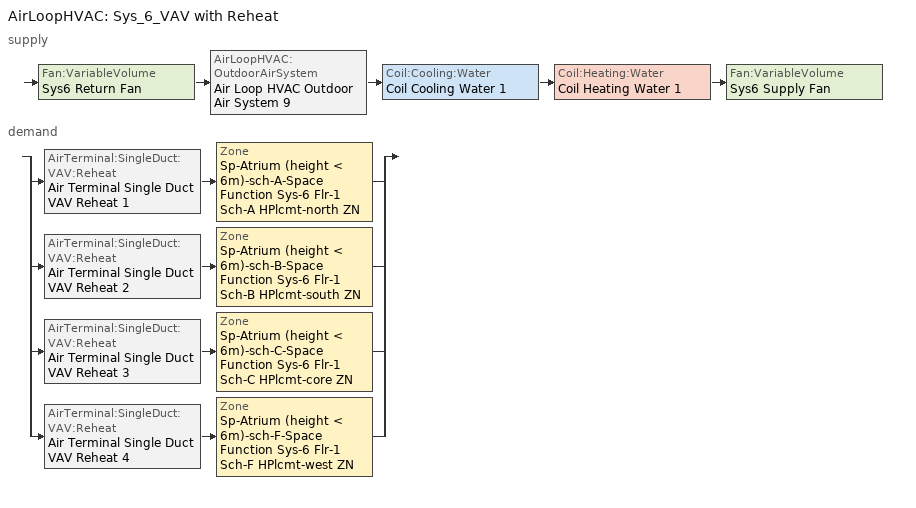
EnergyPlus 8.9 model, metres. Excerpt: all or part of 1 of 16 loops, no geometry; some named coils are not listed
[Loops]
AirLoopHVAC 'Sys_6_VAV with Reheat'
 supply: Fan:VariableVolume 'Sys6 Return Fan' > AirLoopHVAC:OutdoorAirSystem 'Air Loop HVAC Outdoor Air System 9' > Coil:Cooling:Water 'Coil Cooling Water 1' > Coil:Heating:Water 'Coil Heating Water 1' > Fan:VariableVolume 'Sys6 Supply Fan'
 demand: split
  | AirTerminal:SingleDuct:VAV:Reheat 'Air Terminal Single Duct VAV Reheat 1' > Zone 'Sp-Atrium (height < 6m)-sch-A-Space Function Sys-6 Flr-1 Sch-A HPlcmt-north ZN'
  | AirTerminal:SingleDuct:VAV:Reheat 'Air Terminal Single Duct VAV Reheat 2' > Zone 'Sp-Atrium (height < 6m)-sch-B-Space Function Sys-6 Flr-1 Sch-B HPlcmt-south ZN'
  | AirTerminal:SingleDuct:VAV:Reheat 'Air Terminal Single Duct VAV Reheat 3' > Zone 'Sp-Atrium (height < 6m)-sch-C-Space Function Sys-6 Flr-1 Sch-C HPlcmt-core ZN'
  | AirTerminal:SingleDuct:VAV:Reheat 'Air Terminal Single Duct VAV Reheat 4' > Zone 'Sp-Atrium (height < 6m)-sch-F-Space Function Sys-6 Flr-1 Sch-F HPlcmt-west ZN'
[ZoneControl:Thermostat] Control Object Type 1=ThermostatSetpoint:DualSetpoint
Name | Zone or ZoneList | Control Type Schedule | Control Name 1
Sp-Atrium (height < 6m)-sch-A-Space Function Sys-6 Flr-1 Sch-A HPlcmt-north ZN Thermostat | Sp-Atrium (height < 6m)-sch-A-Space Function Sys-6 Flr-1 Sch-A HPlcmt-north ZN | Sp-Atrium (height < 6m)-sch-A-Space Function Sys-6 Flr-1 Sch-A HPlcmt-north ZN Thermostat Schedule | Space Function Atrium (height < 6m)-sch-A Thermostat 2
Sp-Atrium (height < 6m)-sch-B-Space Function Sys-6 Flr-1 Sch-B HPlcmt-south ZN Thermostat | Sp-Atrium (height < 6m)-sch-B-Space Function Sys-6 Flr-1 Sch-B HPlcmt-south ZN | Sp-Atrium (height < 6m)-sch-B-Space Function Sys-6 Flr-1 Sch-B HPlcmt-south ZN Thermostat Schedule | Space Function Atrium (height < 6m)-sch-B Thermostat 2
Sp-Atrium (height < 6m)-sch-C-Space Function Sys-6 Flr-1 Sch-C HPlcmt-core ZN Thermostat | Sp-Atrium (height < 6m)-sch-C-Space Function Sys-6 Flr-1 Sch-C HPlcmt-core ZN | Sp-Atrium (height < 6m)-sch-C-Space Function Sys-6 Flr-1 Sch-C HPlcmt-core ZN Thermostat Schedule | Space Function Atrium (height < 6m)-sch-C Thermostat 2
Sp-Atrium (height < 6m)-sch-F-Space Function Sys-6 Flr-1 Sch-F HPlcmt-west ZN Thermostat | Sp-Atrium (height < 6m)-sch-F-Space Function Sys-6 Flr-1 Sch-F HPlcmt-west ZN | Sp-Atrium (height < 6m)-sch-F-Space Function Sys-6 Flr-1 Sch-F HPlcmt-west ZN Thermostat Schedule | Space Function Atrium (height < 6m)-sch-F Thermostat 2
[ThermostatSetpoint:DualSetpoint]
Name | Heating Setpoint Temperature Schedule | Cooling Setpoint Temperature Schedule
Space Function Atrium (height < 6m)-sch-A Thermostat 2 | NECB-A-Thermostat Setpoint-Heating | NECB-A-Thermostat Setpoint-Cooling
Space Function Atrium (height < 6m)-sch-B Thermostat 2 | NECB-B-Thermostat Setpoint-Heating | NECB-B-Thermostat Setpoint-Cooling
Space Function Atrium (height < 6m)-sch-C Thermostat 2 | NECB-C-Thermostat Setpoint-Heating | NECB-C-Thermostat Setpoint-Cooling
Space Function Atrium (height < 6m)-sch-F Thermostat 2 | NECB-F-Thermostat Setpoint-Heating | NECB-F-Thermostat Setpoint-Cooling
[AirTerminal:SingleDuct:VAV:Reheat] Availability Schedule=Always On Discrete; Maximum Air Flow Rate {m3/s}=Autosize; Zone Minimum Air Flow Input Method=Constant; Constant Minimum Air Flow Fraction=0.3; Maximum Hot Water or Steam Flow Rate {m3/s}=Autosize; Minimum Hot Water or Steam Flow Rate {m3/s}=0; Convergence Tolerance=0.001; Damper Heating Action=Normal; Maximum Flow per Zone Floor Area During Reheat {m3/s-m2}=Autocalculate; Maximum Flow Fraction During Reheat=Autocalculate; Maximum Reheat Air Temperature {C}=43
Name | Fixed Minimum Air Flow Rate {m3/s} | Reheat Coil
Air Terminal Single Duct VAV Reheat 1 | 3.75 | Coil Heating Water 2
Air Terminal Single Duct VAV Reheat 2 | 3.75 | Coil Heating Water 3
Air Terminal Single Duct VAV Reheat 3 | 5 | Coil Heating Water 4
Air Terminal Single Duct VAV Reheat 4 | 3.75 | Coil Heating Water 5
[Coil:Heating:Water]
Coil Heating Water 1: Availability Schedule=Always On Discrete; U-Factor Times Area Value {W/K}=Autosize; Maximum Water Flow Rate {m3/s}=Autosize; Performance Input Method=UFactorTimesAreaAndDesignWaterFlowRate; Rated Capacity {W}=Autosize; Rated Inlet Water Temperature {C}=82.2; Rated Inlet Air Temperature {C}=16.6; Rated Outlet Water Temperature {C}=71.1; Rated Outlet Air Temperature {C}=32.2; Rated Ratio for Air and Water Convection=0.5
[Zone equipment]
Sp-Atrium (height < 6m)-sch-A-Space Function Sys-6 Flr-1 Sch-A HPlcmt-north ZN: Air Terminal Single Duct VAV Reheat 1, Zone HVAC Baseboard Convective Water 9
Sp-Atrium (height < 6m)-sch-B-Space Function Sys-6 Flr-1 Sch-B HPlcmt-south ZN: Air Terminal Single Duct VAV Reheat 2, Zone HVAC Baseboard Convective Water 10
Sp-Atrium (height < 6m)-sch-C-Space Function Sys-6 Flr-1 Sch-C HPlcmt-core ZN: Air Terminal Single Duct VAV Reheat 3, Zone HVAC Baseboard Convective Water 11
Sp-Atrium (height < 6m)-sch-F-Space Function Sys-6 Flr-1 Sch-F HPlcmt-west ZN: Air Terminal Single Duct VAV Reheat 4, Zone HVAC Baseboard Convective Water 12
[Sizing:Zone] Zone Cooling Design Supply Air Temperature Input Method=SupplyAirTemperature; Zone Cooling Design Supply Air Temperature {C}=13; Zone Cooling Design Supply Air Temperature Difference {deltaC}=11.11; Zone Heating Design Supply Air Temperature Input Method=SupplyAirTemperature; Zone Heating Design Supply Air Temperature {C}=43; Zone Heating Design Supply Air Temperature Difference {deltaC}=11.11; Zone Cooling Design Supply Air Humidity Ratio {kgWater/kgDryAir}=0.0085; Zone Heating Design Supply Air Humidity Ratio {kgWater/kgDryAir}=0.008; Zone Heating Sizing Factor=1.3; Zone Cooling Sizing Factor=1.1; Cooling Design Air Flow Method=DesignDay; Cooling Design Air Flow Rate {m3/s}=0; Cooling Minimum Air Flow per Zone Floor Area {m3/s-m2}=0.000762; Cooling Minimum Air Flow {m3/s}=0; Cooling Minimum Air Flow Fraction=0; Heating Design Air Flow Method=DesignDay; Heating Design Air Flow Rate {m3/s}=0; Heating Maximum Air Flow per Zone Floor Area {m3/s-m2}=0.002032; Heating Maximum Air Flow {m3/s}=0.141576; Heating Maximum Air Flow Fraction=0.3; Account for Dedicated Outdoor Air System=No
Name | Design Specification Outdoor Air Object | Design Specification Zone Air Distribution Object
Sp-Atrium (height < 6m)-sch-A-Space Function Sys-6 Flr-1 Sch-A HPlcmt-north ZN | Space Function Atrium (height < 6m)-sch-A Ventilation | Sp-Atrium (height < 6m)-sch-A-Space Function Sys-6 Flr-1 Sch-A HPlcmt-north ZN Design Spec Zone Air Dist
Sp-Atrium (height < 6m)-sch-B-Space Function Sys-6 Flr-1 Sch-B HPlcmt-south ZN | Space Function Atrium (height < 6m)-sch-B Ventilation | Sp-Atrium (height < 6m)-sch-B-Space Function Sys-6 Flr-1 Sch-B HPlcmt-south ZN Design Spec Zone Air Dist
Sp-Atrium (height < 6m)-sch-C-Space Function Sys-6 Flr-1 Sch-C HPlcmt-core ZN | Space Function Atrium (height < 6m)-sch-C Ventilation | Sp-Atrium (height < 6m)-sch-C-Space Function Sys-6 Flr-1 Sch-C HPlcmt-core ZN Design Spec Zone Air Dist
Sp-Atrium (height < 6m)-sch-F-Space Function Sys-6 Flr-1 Sch-F HPlcmt-west ZN | Space Function Atrium (height < 6m)-sch-F Ventilation | Sp-Atrium (height < 6m)-sch-F-Space Function Sys-6 Flr-1 Sch-F HPlcmt-west ZN Design Spec Zone Air Dist
[DesignSpecification:ZoneAirDistribution] Zone Air Distribution Effectiveness in Cooling Mode=1; Zone Air Distribution Effectiveness in Heating Mode=1
Sp-Atrium (height < 6m)-sch-A-Space Function Sys-6 Flr-1 Sch-A HPlcmt-north ZN Design Spec Zone Air Dist; Sp-Atrium (height < 6m)-sch-B-Space Function Sys-6 Flr-1 Sch-B HPlcmt-south ZN Design Spec Zone Air Dist; Sp-Atrium (height < 6m)-sch-C-Space Function Sys-6 Flr-1 Sch-C HPlcmt-core ZN Design Spec Zone Air Dist; Sp-Atrium (height < 6m)-sch-F-Space Function Sys-6 Flr-1 Sch-F HPlcmt-west ZN Design Spec Zone Air Dist
[Controller:MechanicalVentilation]
Controller Mechanical Ventilation 9: Availability Schedule=Always On Discrete; Demand Controlled Ventilation=No; System Outdoor Air Method=ZoneSum; Zone Name 1=Sp-Atrium (height < 6m)-sch-A-Space Function Sys-6 Flr-1 Sch-A HPlcmt-north ZN; Design Specification Outdoor Air Object Name 1=Space Function Atrium (height < 6m)-sch-A Ventilation; Design Specification Zone Air Distribution Object Name 1=Sp-Atrium (height < 6m)-sch-A-Space Function Sys-6 Flr-1 Sch-A HPlcmt-north ZN Design Spec Zone Air Dist; Zone Name 2=Sp-Atrium (height < 6m)-sch-B-Space Function Sys-6 Flr-1 Sch-B HPlcmt-south ZN; Design Specification Outdoor Air Object Name 2=Space Function Atrium (height < 6m)-sch-B Ventilation; Design Specification Zone Air Distribution Object Name 2=Sp-Atrium (height < 6m)-sch-B-Space Function Sys-6 Flr-1 Sch-B HPlcmt-south ZN Design Spec Zone Air Dist; Zone Name 3=Sp-Atrium (height < 6m)-sch-C-Space Function Sys-6 Flr-1 Sch-C HPlcmt-core ZN; Design Specification Outdoor Air Object Name 3=Space Function Atrium (height < 6m)-sch-C Ventilation; Design Specification Zone Air Distribution Object Name 3=Sp-Atrium (height < 6m)-sch-C-Space Function Sys-6 Flr-1 Sch-C HPlcmt-core ZN Design Spec Zone Air Dist; Zone Name 4=Sp-Atrium (height < 6m)-sch-F-Space Function Sys-6 Flr-1 Sch-F HPlcmt-west ZN; Design Specification Outdoor Air Object Name 4=Space Function Atrium (height < 6m)-sch-F Ventilation; Design Specification Zone Air Distribution Object Name 4=Sp-Atrium (height < 6m)-sch-F-Space Function Sys-6 Flr-1 Sch-F HPlcmt-west ZN Design Spec Zone Air Dist
[DesignSpecification:OutdoorAir] Outdoor Air Method=Sum; Outdoor Air Flow per Person {m3/s-person}=0; Outdoor Air Flow per Zone Floor Area {m3/s-m2}=0.0003048; Outdoor Air Flow per Zone {m3/s}=0; Outdoor Air Flow Air Changes per Hour {1/hr}=0
Space Function Atrium (height < 6m)-sch-A Ventilation; Space Function Atrium (height < 6m)-sch-B Ventilation; Space Function Atrium (height < 6m)-sch-C Ventilation; Space Function Atrium (height < 6m)-sch-F Ventilation
[AirLoopHVAC]
Sys_6_VAV with Reheat: Design Supply Air Flow Rate {m3/s}=AutoSize
[Sizing:System]
Sys_6_VAV with Reheat: Type of Load to Size On=Sensible; Design Outdoor Air Flow Rate {m3/s}=Autosize; Central Heating Maximum System Air Flow Ratio=0.3; Preheat Design Temperature {C}=7; Preheat Design Humidity Ratio {kgWater/kgDryAir}=0.008; Precool Design Temperature {C}=12.8; Precool Design Humidity Ratio {kgWater/kgDryAir}=0.008; Central Cooling Design Supply Air Temperature {C}=13; Central Heating Design Supply Air Temperature {C}=13.1; Type of Zone Sum to Use=NonCoincident; 100% Outdoor Air in Cooling=No; 100% Outdoor Air in Heating=No; Central Cooling Design Supply Air Humidity Ratio {kgWater/kgDryAir}=0.0085; Central Heating Design Supply Air Humidity Ratio {kgWater/kgDryAir}=0.008; Cooling Supply Air Flow Rate Method=DesignDay; Cooling Supply Air Flow Rate {m3/s}=0; Cooling Supply Air Flow Rate Per Floor Area {m3/s-m2}=0.00996765; Cooling Fraction of Autosized Cooling Supply Air Flow Rate=1; Cooling Supply Air Flow Rate Per Unit Cooling Capacity {m3/s-W}=3.94755e-05; Heating Supply Air Flow Rate Method=DesignDay; Heating Supply Air Flow Rate {m3/s}=0; Heating Supply Air Flow Rate Per Floor Area {m3/s-m2}=0.00996765; Heating Fraction of Autosized Heating Supply Air Flow Rate=1; Heating Fraction of Autosized Cooling Supply Air Flow Rate=1; Heating Supply Air Flow Rate Per Unit Heating Capacity {m3/s-W}=3.15882e-05; System Outdoor Air Method=ZoneSum; Zone Maximum Outdoor Air Fraction=1; Cooling Design Capacity Method=CoolingDesignCapacity; Cooling Design Capacity {W}=Autosize; Cooling Design Capacity Per Floor Area {W/m2}=234.7; Fraction of Autosized Cooling Design Capacity=1; Heating Design Capacity Method=HeatingDesignCapacity; Heating Design Capacity {W}=Autosize; Heating Design Capacity Per Floor Area {W/m2}=157; Fraction of Autosized Heating Design Capacity=1; Central Cooling Capacity Control Method=OnOff
[Controller:OutdoorAir]
Controller Outdoor Air 9: Minimum Outdoor Air Flow Rate {m3/s}=Autosize; Maximum Outdoor Air Flow Rate {m3/s}=Autosize; Economizer Control Type=NoEconomizer; Economizer Control Action Type=ModulateFlow; Economizer Maximum Limit Dry-Bulb Temperature {C}=28; Economizer Maximum Limit Enthalpy {J/kg}=64000; Economizer Minimum Limit Dry-Bulb Temperature {C}=-100; Lockout Type=NoLockout; Minimum Limit Type=FixedMinimum; Mechanical Ventilation Controller=Controller Mechanical Ventilation 9; High Humidity Control=No; Control High Indoor Humidity Based on Outdoor Humidity Ratio=Yes; Heat Recovery Bypass Control Type=BypassWhenWithinEconomizerLimits
[SetpointManager:MixedAir] Control Variable=Temperature
Node 177 OS Default SPM; Node 176 OS Default SPM; Node 175 OS Default SPM; Node 174 OS Default SPM
[Controller:WaterCoil] Control Variable=Temperature; Actuator Variable=Flow; Controller Convergence Tolerance {deltaC}=Autosize; Maximum Actuated Flow {m3/s}=Autosize; Minimum Actuated Flow {m3/s}=0
Name | Action
Controller Water Coil 2 | Reverse
Controller Water Coil 1 | Normal
[Fan:VariableVolume] Availability Schedule=Always On Discrete; Fan Total Efficiency=0.6045; Pressure Rise {Pa}=1017.592; Maximum Flow Rate {m3/s}=AutoSize; Fan Power Minimum Flow Rate Input Method=FixedFlowRate; Fan Power Minimum Flow Fraction=0; Fan Power Minimum Air Flow Rate {m3/s}=0; Motor Efficiency=0.93; Motor In Airstream Fraction=1; Fan Power Coefficient 1=0.0407599; Fan Power Coefficient 2=0.088045; Fan Power Coefficient 3=-0.0729261; Fan Power Coefficient 4=0.94374; Fan Power Coefficient 5=0
Sys6 Return Fan; Sys6 Supply Fan
[Coil:Cooling:Water]
Coil Cooling Water 1: Availability Schedule=Always On Discrete; Design Water Flow Rate {m3/s}=Autosize; Design Air Flow Rate {m3/s}=Autosize; Design Inlet Water Temperature {C}=Autosize; Design Inlet Air Temperature {C}=Autosize; Design Outlet Air Temperature {C}=Autosize; Design Inlet Air Humidity Ratio {kgWater/kgDryAir}=Autosize; Design Outlet Air Humidity Ratio {kgWater/kgDryAir}=Autosize; Type of Analysis=SimpleAnalysis; Heat Exchanger Configuration=CrossFlow
[SetpointManager:Scheduled]
Setpoint Manager Scheduled 3: Control Variable=Temperature; Schedule=Supply Air Temp
[Schedule:Compact]
Sp-Atrium (height < 6m)-sch-A-Space Function Sys-6 Flr-1 Sch-A HPlcmt-north ZN Thermostat Schedule; Sp-Atrium (height < 6m)-sch-B-Space Function Sys-6 Flr-1 Sch-B HPlcmt-south ZN Thermostat Schedule; Sp-Atrium (height < 6m)-sch-C-Space Function Sys-6 Flr-1 Sch-C HPlcmt-core ZN Thermostat Schedule; Sp-Atrium (height < 6m)-sch-F-Space Function Sys-6 Flr-1 Sch-F HPlcmt-west ZN Thermostat Schedule: Through: 12/31, For: AllDays, Until: 24:00, 4
[Schedule:Day:Interval]
NECB-A-Thermostat Setpoint-Heating Sun|Hol Day; NECB-A-Thermostat Setpoint-Heating Sat Day: No, 24:00, 18
NECB-A-Thermostat Setpoint-Heating Default|Wkdy Day; NECB-A-Thermostat Setpoint-Heating Default: No, 06:00, 18, 07:00, 20, 21:00, 22, 24:00, 18
NECB-A-Thermostat Setpoint-Cooling Sun|Hol Day; NECB-A-Thermostat Setpoint-Cooling Sat Day: No, 24:00, 35
NECB-A-Thermostat Setpoint-Cooling Default|Wkdy Day; NECB-A-Thermostat Setpoint-Cooling Default: No, 06:00, 35, 21:00, 24, 24:00, 35
NECB-B-Thermostat Setpoint-Heating Sun|Hol Day: No, 01:00, 18, 02:00, 22, 09:00, 18, 10:00, 20, 23:00, 22, 24:00, 18
NECB-B-Thermostat Setpoint-Heating Default|Wkdy Day; NECB-B-Thermostat Setpoint-Heating Sat Day; NECB-B-Thermostat Setpoint-Heating Default: No, 02:00, 22, 08:00, 18, 09:00, 20, 24:00, 22
NECB-B-Thermostat Setpoint-Cooling Sun|Hol Day: No, 09:00, 35, 23:00, 24, 24:00, 35
NECB-B-Thermostat Setpoint-Cooling Default|Wkdy Day; NECB-B-Thermostat Setpoint-Cooling Sat Day; NECB-B-Thermostat Setpoint-Cooling Default: No, 01:00, 24, 08:00, 35, 24:00, 24
NECB-C-Thermostat Setpoint-Heating Sun|Hol Day: No, 09:00, 18, 10:00, 20, 19:00, 22, 24:00, 18
NECB-C-Thermostat Setpoint-Heating Default|Wkdy Day; NECB-C-Thermostat Setpoint-Heating Sat Day; NECB-C-Thermostat Setpoint-Heating Default: No, 07:00, 18, 08:00, 20, 21:00, 22, 24:00, 18
NECB-C-Thermostat Setpoint-Cooling Sun|Hol Day: No, 07:00, 35, 19:00, 24, 24:00, 35
NECB-C-Thermostat Setpoint-Cooling Default|Wkdy Day; NECB-C-Thermostat Setpoint-Cooling Sat Day; NECB-C-Thermostat Setpoint-Cooling Default: No, 07:00, 35, 21:00, 24, 24:00, 35
NECB-F-Thermostat Setpoint-Heating Sun|Hol Day; NECB-F-Thermostat Setpoint-Heating Default|Wkdy Day; NECB-F-Thermostat Setpoint-Heating Sat Day; NECB-F-Thermostat Setpoint-Heating Default: No, 01:00, 22, 07:00, 18, 08:00, 20, 24:00, 22
NECB-F-Thermostat Setpoint-Cooling Sun|Hol Day; NECB-F-Thermostat Setpoint-Cooling Default|Wkdy Day; NECB-F-Thermostat Setpoint-Cooling Sat Day; NECB-F-Thermostat Setpoint-Cooling Default: No, 24:00, 24
Supply Air Temp Default: No, 24:00, 13
[Schedule:Week:Daily]
NECB-A-Thermostat Setpoint-Heating Week Rule - Jan1-Dec31: NECB-A-Thermostat Setpoint-Heating Sun|Hol Day, NECB-A-Thermostat Setpoint-Heating Default|Wkdy Day, NECB-A-Thermostat Setpoint-Heating Default|Wkdy Day, NECB-A-Thermostat Setpoint-Heating Default|Wkdy Day, NECB-A-Thermostat Setpoint-Heating Default|Wkdy Day, NECB-A-Thermostat Setpoint-Heating Default|Wkdy Day, NECB-A-Thermostat Setpoint-Heating Sat Day, NECB-A-Thermostat Setpoint-Heating Default, NECB-A-Thermostat Setpoint-Heating Default, NECB-A-Thermostat Setpoint-Heating Default, NECB-A-Thermostat Setpoint-Heating Default, NECB-A-Thermostat Setpoint-Heating Default
NECB-A-Thermostat Setpoint-Cooling Week Rule - Jan1-Dec31: NECB-A-Thermostat Setpoint-Cooling Sun|Hol Day, NECB-A-Thermostat Setpoint-Cooling Default|Wkdy Day, NECB-A-Thermostat Setpoint-Cooling Default|Wkdy Day, NECB-A-Thermostat Setpoint-Cooling Default|Wkdy Day, NECB-A-Thermostat Setpoint-Cooling Default|Wkdy Day, NECB-A-Thermostat Setpoint-Cooling Default|Wkdy Day, NECB-A-Thermostat Setpoint-Cooling Sat Day, NECB-A-Thermostat Setpoint-Cooling Default, NECB-A-Thermostat Setpoint-Cooling Default, NECB-A-Thermostat Setpoint-Cooling Default, NECB-A-Thermostat Setpoint-Cooling Default, NECB-A-Thermostat Setpoint-Cooling Default
NECB-B-Thermostat Setpoint-Heating Week Rule - Jan1-Dec31: NECB-B-Thermostat Setpoint-Heating Sun|Hol Day, NECB-B-Thermostat Setpoint-Heating Default|Wkdy Day, NECB-B-Thermostat Setpoint-Heating Default|Wkdy Day, NECB-B-Thermostat Setpoint-Heating Default|Wkdy Day, NECB-B-Thermostat Setpoint-Heating Default|Wkdy Day, NECB-B-Thermostat Setpoint-Heating Default|Wkdy Day, NECB-B-Thermostat Setpoint-Heating Sat Day, NECB-B-Thermostat Setpoint-Heating Default, NECB-B-Thermostat Setpoint-Heating Default, NECB-B-Thermostat Setpoint-Heating Default, NECB-B-Thermostat Setpoint-Heating Default, NECB-B-Thermostat Setpoint-Heating Default
NECB-B-Thermostat Setpoint-Cooling Week Rule - Jan1-Dec31: NECB-B-Thermostat Setpoint-Cooling Sun|Hol Day, NECB-B-Thermostat Setpoint-Cooling Default|Wkdy Day, NECB-B-Thermostat Setpoint-Cooling Default|Wkdy Day, NECB-B-Thermostat Setpoint-Cooling Default|Wkdy Day, NECB-B-Thermostat Setpoint-Cooling Default|Wkdy Day, NECB-B-Thermostat Setpoint-Cooling Default|Wkdy Day, NECB-B-Thermostat Setpoint-Cooling Sat Day, NECB-B-Thermostat Setpoint-Cooling Default, NECB-B-Thermostat Setpoint-Cooling Default, NECB-B-Thermostat Setpoint-Cooling Default, NECB-B-Thermostat Setpoint-Cooling Default, NECB-B-Thermostat Setpoint-Cooling Default
NECB-C-Thermostat Setpoint-Heating Week Rule - Jan1-Dec31: NECB-C-Thermostat Setpoint-Heating Sun|Hol Day, NECB-C-Thermostat Setpoint-Heating Default|Wkdy Day, NECB-C-Thermostat Setpoint-Heating Default|Wkdy Day, NECB-C-Thermostat Setpoint-Heating Default|Wkdy Day, NECB-C-Thermostat Setpoint-Heating Default|Wkdy Day, NECB-C-Thermostat Setpoint-Heating Default|Wkdy Day, NECB-C-Thermostat Setpoint-Heating Sat Day, NECB-C-Thermostat Setpoint-Heating Default, NECB-C-Thermostat Setpoint-Heating Default, NECB-C-Thermostat Setpoint-Heating Default, NECB-C-Thermostat Setpoint-Heating Default, NECB-C-Thermostat Setpoint-Heating Default
NECB-C-Thermostat Setpoint-Cooling Week Rule - Jan1-Dec31: NECB-C-Thermostat Setpoint-Cooling Sun|Hol Day, NECB-C-Thermostat Setpoint-Cooling Default|Wkdy Day, NECB-C-Thermostat Setpoint-Cooling Default|Wkdy Day, NECB-C-Thermostat Setpoint-Cooling Default|Wkdy Day, NECB-C-Thermostat Setpoint-Cooling Default|Wkdy Day, NECB-C-Thermostat Setpoint-Cooling Default|Wkdy Day, NECB-C-Thermostat Setpoint-Cooling Sat Day, NECB-C-Thermostat Setpoint-Cooling Default, NECB-C-Thermostat Setpoint-Cooling Default, NECB-C-Thermostat Setpoint-Cooling Default, NECB-C-Thermostat Setpoint-Cooling Default, NECB-C-Thermostat Setpoint-Cooling Default
NECB-F-Thermostat Setpoint-Heating Week Rule - Jan1-Dec31: NECB-F-Thermostat Setpoint-Heating Sun|Hol Day, NECB-F-Thermostat Setpoint-Heating Default|Wkdy Day, NECB-F-Thermostat Setpoint-Heating Default|Wkdy Day, NECB-F-Thermostat Setpoint-Heating Default|Wkdy Day, NECB-F-Thermostat Setpoint-Heating Default|Wkdy Day, NECB-F-Thermostat Setpoint-Heating Default|Wkdy Day, NECB-F-Thermostat Setpoint-Heating Sat Day, NECB-F-Thermostat Setpoint-Heating Default, NECB-F-Thermostat Setpoint-Heating Default, NECB-F-Thermostat Setpoint-Heating Default, NECB-F-Thermostat Setpoint-Heating Default, NECB-F-Thermostat Setpoint-Heating Default
NECB-F-Thermostat Setpoint-Cooling Week Rule - Jan1-Dec31: NECB-F-Thermostat Setpoint-Cooling Sun|Hol Day, NECB-F-Thermostat Setpoint-Cooling Default|Wkdy Day, NECB-F-Thermostat Setpoint-Cooling Default|Wkdy Day, NECB-F-Thermostat Setpoint-Cooling Default|Wkdy Day, NECB-F-Thermostat Setpoint-Cooling Default|Wkdy Day, NECB-F-Thermostat Setpoint-Cooling Default|Wkdy Day, NECB-F-Thermostat Setpoint-Cooling Sat Day, NECB-F-Thermostat Setpoint-Cooling Default, NECB-F-Thermostat Setpoint-Cooling Default, NECB-F-Thermostat Setpoint-Cooling Default, NECB-F-Thermostat Setpoint-Cooling Default, NECB-F-Thermostat Setpoint-Cooling Default
Supply Air Temp Week Rule - Jan1-Dec31: Supply Air Temp Default, Supply Air Temp Default, Supply Air Temp Default, Supply Air Temp Default, Supply Air Temp Default, Supply Air Temp Default, Supply Air Temp Default, Supply Air Temp Default, Supply Air Temp Default, Supply Air Temp Default, Supply Air Temp Default, Supply Air Temp Default
[Schedule:Year]
NECB-A-Thermostat Setpoint-Heating: NECB-A-Thermostat Setpoint-Heating Week Rule - Jan1-Dec31, 1, 1, 12, 31
NECB-A-Thermostat Setpoint-Cooling: NECB-A-Thermostat Setpoint-Cooling Week Rule - Jan1-Dec31, 1, 1, 12, 31
NECB-B-Thermostat Setpoint-Heating: NECB-B-Thermostat Setpoint-Heating Week Rule - Jan1-Dec31, 1, 1, 12, 31
NECB-B-Thermostat Setpoint-Cooling: NECB-B-Thermostat Setpoint-Cooling Week Rule - Jan1-Dec31, 1, 1, 12, 31
NECB-C-Thermostat Setpoint-Heating: NECB-C-Thermostat Setpoint-Heating Week Rule - Jan1-Dec31, 1, 1, 12, 31
NECB-C-Thermostat Setpoint-Cooling: NECB-C-Thermostat Setpoint-Cooling Week Rule - Jan1-Dec31, 1, 1, 12, 31
NECB-F-Thermostat Setpoint-Heating: NECB-F-Thermostat Setpoint-Heating Week Rule - Jan1-Dec31, 1, 1, 12, 31
NECB-F-Thermostat Setpoint-Cooling: NECB-F-Thermostat Setpoint-Cooling Week Rule - Jan1-Dec31, 1, 1, 12, 31
Supply Air Temp: Supply Air Temp Week Rule - Jan1-Dec31, 1, 1, 12, 31
[Schedule:Constant]
Always On Discrete: Hourly Value=1
